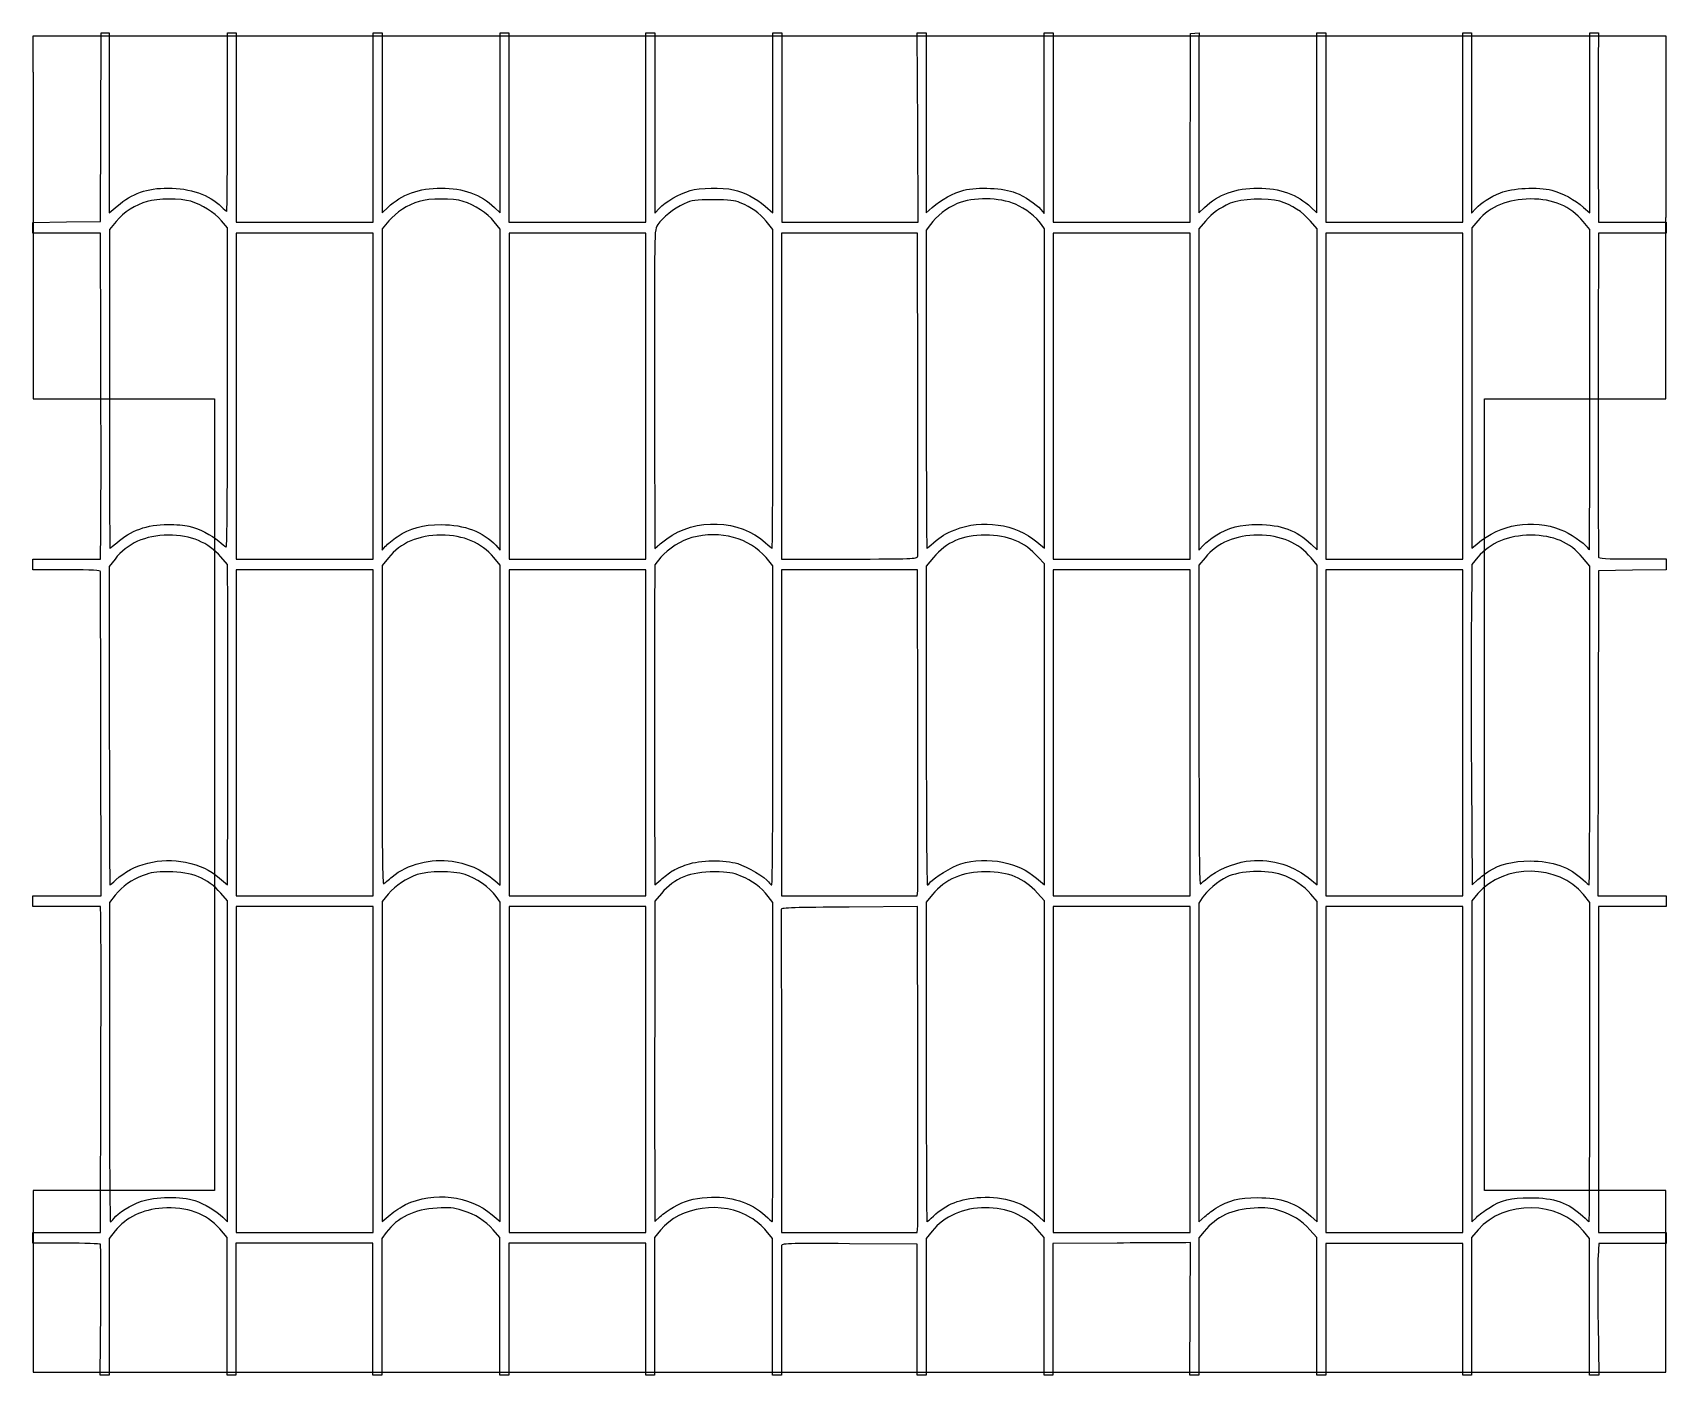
# Model space of a CAD drawing. Header units: millimetres. Extents: x -24 to 235, y 112 to 185.
# Drawn here: x 143.02 to 188.04, y 117.69 to 154.69 of the extents above; entities that cross this region are included whole.
import ezdxf

# ---------------------------------------------------------------- set-up
doc = ezdxf.new("R2010")
doc.units = ezdxf.units.MM
doc.layers.add('Livello_1', color=7, linetype='CONTINUOUS')

msp = doc.modelspace()

# ---------------------------------------------------------------- linework, layer by layer
at = {"layer": 'Livello_1', "color": 7}
for p, q in [((143.028957, 153.59992), (143.028957, 154.59992)), ((143.028957, 154.59992), (188.029027, 154.59992)), ((144.89208, 152.08635), (144.90298, 154.6843)), ((144.90298, 154.6843), (145.01559, 154.68436)), ((145.01559, 154.68436), (145.1282, 154.68439)), ((145.1282, 154.68439), (145.1282, 152.20543)), ((148.38429, 152.22544), (148.38429, 154.68447)), ((148.38429, 154.68447), (148.50551, 154.68447)), ((148.50551, 154.68447), (148.62674, 154.68447)), ((148.62674, 154.68447), (148.62674, 152.07577)), ((152.40236, 152.07577), (152.40236, 154.68447)), ((152.40236, 154.68447), (152.52358, 154.68447)), ((152.52358, 154.68447), (152.6448, 154.68447)), ((152.6448, 154.68447), (152.6448, 152.20435)), ((155.90084, 152.20428), (155.90084, 154.68439)), ((155.90084, 154.68439), (156.02206, 154.68439)), ((156.02206, 154.68439), (156.14329, 154.68439)), ((156.14329, 154.68439), (156.14329, 152.0757)), ((159.91891, 152.0757), (159.91891, 154.68439)), ((159.91891, 154.68439), (160.04013, 154.68439)), ((160.04013, 154.68439), (160.16135, 154.68439)), ((160.16135, 154.68439), (160.16135, 152.19957)), ((163.41734, 152.20548), (163.41734, 154.68444)), ((163.41734, 154.68444), (163.53856, 154.68444)), ((163.53856, 154.68444), (163.65978, 154.68444)), ((163.65978, 154.68444), (163.65978, 152.07575)), ((167.40808, 152.07575), (167.39808, 154.68444)), ((167.39808, 154.68444), (167.51985, 154.68444)), ((167.51985, 154.68444), (167.64162, 154.68444)), ((167.64162, 154.68444), (167.64162, 152.20411)), ((170.8977, 152.19626), (170.8977, 154.68467)), ((170.8977, 154.68467), (171.01892, 154.68467)), ((171.01892, 154.68467), (171.14014, 154.68467)), ((171.14014, 154.68467), (171.14014, 152.07595)), ((174.92777, 153.80795), (174.93177, 154.66326)), ((174.93177, 154.66326), (175.04697, 154.67666)), ((175.04697, 154.67666), (175.16232, 154.69006)), ((175.16232, 154.69006), (175.15732, 154.48398)), ((178.41336, 152.20409), (178.41336, 154.68422)), ((178.41336, 154.68422), (178.53458, 154.68422)), ((178.53458, 154.68422), (178.6558, 154.68422)), ((178.6558, 154.68422), (178.6558, 152.07553)), ((182.43141, 152.07553), (182.43141, 154.68422)), ((182.43141, 154.68422), (182.55264, 154.68422)), ((182.55264, 154.68422), (182.67386, 154.68422)), ((182.67386, 154.68422), (182.67386, 152.1994)), ((185.92998, 152.20389), (185.92998, 154.68421)), ((185.92998, 154.68421), (186.05065, 154.68421)), ((186.05065, 154.68421), (186.17133, 154.68421)), ((186.17133, 154.68421), (186.16333, 153.88238)), ((188.029027, 154.59992), (188.029027, 153.59992)), ((143.028957, 153.59992), (143.028957, 149.59993)), ((188.029027, 153.59992), (188.029027, 149.59993)), ((145.1282, 152.20543), (145.1282, 149.72646)), ((152.6448, 152.20435), (152.6448, 149.72424)), ((155.90084, 149.72416), (155.90084, 152.20428)), ((160.16135, 152.19957), (160.16135, 149.71472)), ((163.41734, 149.72651), (163.41734, 152.20548)), ((167.64162, 152.20411), (167.64162, 149.7238)), ((170.8977, 149.70786), (170.8977, 152.19626)), ((178.41336, 149.72398), (178.41336, 152.20409)), ((182.67386, 152.1994), (182.67386, 149.71455)), ((185.92998, 149.72357), (185.92998, 152.20389)), ((144.88118, 149.48839), (144.89208, 152.08635)), ((148.62674, 152.07577), (148.62674, 149.46708)), ((152.40236, 149.46708), (152.40236, 152.07577)), ((156.14329, 152.0757), (156.14329, 149.46701)), ((159.91891, 149.46701), (159.91891, 152.0757)), ((163.65978, 152.07575), (163.65978, 149.46706)), ((167.41808, 149.46703), (167.40808, 152.07575)), ((171.14014, 152.07595), (171.14014, 149.46726)), ((175.15432, 152.00089), (175.15732, 149.72391)), ((178.6558, 152.07553), (178.6558, 149.46683)), ((182.43141, 149.46683), (182.43141, 152.07553)), ((174.91577, 149.46726), (174.91977, 151.20997)), ((186.16374, 151.27368), (186.17174, 149.46683)), ((143.028957, 149.59993), (143.028957, 144.59994)), ((145.1282, 149.72646), (145.34469, 149.91013)), ((145.31471, 149.4903), (145.12924, 149.26853)), ((148.38528, 149.31112), (148.2161, 149.50722)), ((152.6448, 149.72424), (152.80933, 149.88014)), ((152.83603, 149.50399), (152.64582, 149.28189)), ((155.74688, 149.86927), (155.90084, 149.72416)), ((160.16135, 149.71472), (160.2905, 149.85477)), ((163.20085, 149.91163), (163.41734, 149.72651)), ((163.41845, 149.26785), (163.23075, 149.49232)), ((167.64162, 149.7238), (167.8091, 149.87244)), ((170.8024, 149.81793), (170.8977, 149.70786)), ((175.15732, 149.72391), (175.31129, 149.86901)), ((175.34542, 149.49693), (175.16102, 149.28163)), ((178.41707, 149.2817), (178.23214, 149.49764)), ((178.24883, 149.87989), (178.41336, 149.72398)), ((182.67386, 149.71455), (182.79645, 149.84733)), ((182.84845, 149.50916), (182.67764, 149.31115)), ((185.76248, 149.87222), (185.92998, 149.72357)), ((188.029027, 144.59994), (188.029027, 149.59993)), ((143.01561, 149.46359), (143.94839, 149.47599)), ((143.01561, 149.31462), (143.01561, 149.46359)), ((143.01561, 149.16563), (143.01561, 149.31462)), ((143.95085, 149.16563), (143.01561, 149.16563)), ((143.94839, 149.47599), (144.88118, 149.48839)), ((144.8861, 149.16563), (143.95085, 149.16563)), ((144.8931, 146.09722), (144.8861, 149.16563)), ((145.12924, 149.26853), (145.12924, 144.87679)), ((148.38528, 144.89523), (148.38528, 149.31112)), ((148.62674, 149.46708), (150.51454, 149.46708)), ((150.51555, 149.16587), (148.62774, 149.16587)), ((148.62774, 149.16587), (148.62774, 144.67548)), ((150.51454, 149.46708), (152.40236, 149.46708)), ((152.40337, 149.16587), (150.51555, 149.16587)), ((152.40337, 144.67548), (152.40337, 149.16587)), ((152.64582, 149.28189), (152.64582, 144.85385)), ((155.90186, 149.27849), (155.73733, 149.48175)), ((155.90186, 144.85571), (155.90186, 149.27849)), ((156.14329, 149.46701), (158.0311, 149.46701)), ((158.03216, 149.16587), (156.14435, 149.16587)), ((156.14435, 149.16587), (156.14435, 144.67548)), ((158.0311, 149.46701), (159.91891, 149.46701)), ((159.91997, 149.16587), (158.03216, 149.16587)), ((159.91997, 144.67548), (159.91997, 149.16587)), ((163.41845, 144.87612), (163.41845, 149.26785)), ((165.52889, 149.16587), (163.65873, 149.16587)), ((163.65873, 149.16587), (163.65873, 144.67548)), ((163.65978, 149.46706), (165.53892, 149.46703)), ((167.39907, 149.16587), (165.52889, 149.16587)), ((165.53892, 149.46703), (167.41808, 149.46703)), ((167.40907, 144.74721), (167.39907, 149.16587)), ((167.75698, 149.40713), (167.64437, 149.24836)), ((167.64437, 149.24836), (167.64437, 144.86639)), ((170.90045, 149.28746), (170.81805, 149.40845)), ((170.90045, 144.88555), (170.90045, 149.28746)), ((171.14014, 149.46726), (173.02796, 149.46726)), ((173.03073, 149.16587), (171.14292, 149.16587)), ((171.14292, 149.16587), (171.14292, 144.67548)), ((173.02796, 149.46726), (174.91577, 149.46726)), ((174.91855, 149.16587), (173.03073, 149.16587)), ((174.91855, 144.67548), (174.91855, 149.16587)), ((175.16102, 149.28163), (175.16102, 144.85718)), ((178.41707, 144.86196), (178.41707, 149.2817)), ((178.6558, 149.46683), (180.54361, 149.46683)), ((180.54735, 149.16587), (178.65953, 149.16587)), ((178.65953, 149.16587), (178.65953, 144.67548)), ((180.54361, 149.46683), (182.43141, 149.46683)), ((182.43515, 149.16587), (180.54735, 149.16587)), ((182.43515, 144.67548), (182.43515, 149.16587)), ((182.67764, 149.31115), (182.67764, 144.89572)), ((185.93367, 149.26788), (185.75158, 149.48413)), ((185.93367, 144.85478), (185.93367, 149.26788)), ((186.17174, 149.1675), (186.16374, 146.09908)), ((186.17174, 149.46683), (187.10699, 149.46683)), ((187.10699, 149.1675), (186.17174, 149.1675)), ((187.10699, 149.46683), (188.04224, 149.46683)), ((188.04224, 149.1675), (187.10699, 149.1675)), ((188.04224, 149.46683), (188.04224, 149.31717)), ((188.04224, 149.31717), (188.04224, 149.1675)), ((143.028957, 144.59994), (148.028787, 144.59994)), ((148.028787, 144.59994), (148.028787, 122.78012)), ((148.62774, 144.67548), (148.62774, 140.18509)), ((152.40337, 140.18509), (152.40337, 144.67548)), ((152.64582, 144.85385), (152.64582, 140.42583)), ((155.90186, 140.43293), (155.90186, 144.85571)), ((156.14435, 144.67548), (156.14435, 140.18509)), ((159.91997, 140.18509), (159.91997, 144.67548)), ((163.65873, 144.67548), (163.65873, 140.18509)), ((170.90045, 140.48366), (170.90045, 144.88555)), ((171.14292, 144.67548), (171.14292, 140.18509)), ((174.91855, 140.18509), (174.91855, 144.67548)), ((175.16102, 144.85718), (175.16102, 140.43271)), ((178.41707, 140.44222), (178.41707, 144.86196)), ((178.65953, 144.67548), (178.65953, 140.18509)), ((182.43515, 140.18509), (182.43515, 144.67548)), ((182.67764, 144.89572), (182.67764, 140.48029)), ((183.028927, 144.59994), (188.029027, 144.59994)), ((183.028927, 122.78012), (183.028927, 144.59994)), ((185.9343, 144.85471), (185.93367, 144.85478)), ((160.15486, 144.01785), (160.16286, 140.47376)), ((144.8871, 140.18486), (144.8921, 140.92259)), ((145.33208, 140.63437), (145.33211, 140.6338)), ((152.64582, 140.42583), (152.74112, 140.53683)), ((153.06419, 140.80128), (153.06417, 140.80111)), ((155.77914, 140.56589), (155.90186, 140.43293)), ((160.16286, 140.47376), (160.24076, 140.54326)), ((160.49189, 140.74097), (160.49152, 140.7411)), ((167.84341, 140.62883), (167.84351, 140.62871)), ((170.69459, 140.65714), (170.90045, 140.48366)), ((175.16102, 140.43271), (175.28374, 140.56585)), ((175.61111, 140.82642), (175.61112, 140.82641)), ((178.25556, 140.59442), (178.41707, 140.44222)), ((182.67764, 140.48029), (182.82484, 140.60482)), ((143.01661, 140.03521), (143.01661, 140.18486)), ((143.01661, 140.18486), (143.95185, 140.18486)), ((143.01661, 139.88555), (143.01661, 140.03521)), ((143.95185, 140.18486), (144.8871, 140.18486)), ((145.28571, 140.18255), (145.1284, 139.97492)), ((148.38444, 140.03105), (148.20259, 140.24292)), ((148.62774, 140.18509), (150.51555, 140.18509)), ((150.51555, 140.18509), (152.40337, 140.18509)), ((152.81873, 140.2195), (152.64578, 140.00933)), ((155.90183, 140.01891), (155.72772, 140.22501)), ((156.14435, 140.18509), (158.03216, 140.18509)), ((158.03216, 140.18509), (159.91997, 140.18509)), ((160.33263, 140.23234), (160.16235, 140.02972)), ((163.41839, 140.00158), (163.22842, 140.2234)), ((163.65873, 140.18509), (165.52668, 140.18509)), ((167.40583, 140.25679), (167.40807, 140.25682)), ((167.84359, 140.22594), (167.64441, 139.98863)), ((170.90045, 140.04903), (170.73125, 140.23686)), ((170.90045, 135.62706), (170.90045, 140.04903)), ((171.14292, 140.18509), (173.03073, 140.18509)), ((173.03073, 140.18509), (174.91855, 140.18509)), ((175.32902, 140.22161), (175.16102, 140.01959)), ((178.41707, 140.01959), (178.25016, 140.22031)), ((178.65953, 140.18509), (180.54735, 140.18509)), ((180.54735, 140.18509), (182.43515, 140.18509)), ((182.68618, 140.03548), (182.66908, 138.53868)), ((182.85032, 140.23298), (182.68618, 140.03548)), ((185.93376, 139.9885), (185.73459, 140.22691)), ((187.10711, 140.18681), (188.04237, 140.18681)), ((188.04237, 140.18681), (188.04237, 140.03784)), ((188.04237, 140.03784), (188.04237, 139.88884)), ((143.95309, 139.88555), (143.01661, 139.88555)), ((145.1284, 139.97492), (145.1284, 135.58962)), ((148.39144, 138.85717), (148.38444, 140.03105)), ((150.51555, 139.88573), (148.62774, 139.88573)), ((148.62774, 139.88573), (148.62774, 135.39534)), ((152.40337, 139.88573), (150.51555, 139.88573)), ((152.40337, 135.39534), (152.40337, 139.88573)), ((152.64578, 140.00933), (152.64578, 135.60473)), ((155.90183, 135.60643), (155.90183, 140.01891)), ((158.03216, 139.88573), (156.14435, 139.88573)), ((156.14435, 139.88573), (156.14435, 135.39534)), ((159.91997, 139.88573), (158.03216, 139.88573)), ((159.91997, 135.39534), (159.91997, 139.88573)), ((160.16235, 140.02972), (160.15735, 138.72819)), ((163.41839, 135.60293), (163.41839, 140.00158)), ((165.52925, 139.88573), (163.65907, 139.88573)), ((163.65907, 139.88573), (163.65907, 135.39534)), ((167.39941, 139.88573), (165.52925, 139.88573)), ((167.40941, 135.53432), (167.39941, 139.88573)), ((167.64441, 139.98863), (167.64441, 135.59656)), ((173.03073, 139.88573), (171.14292, 139.88573)), ((171.14292, 139.88573), (171.14292, 135.39534)), ((174.91855, 139.88573), (173.03073, 139.88573)), ((174.91855, 135.39534), (174.91855, 139.88573)), ((175.16102, 140.01959), (175.16102, 135.60944)), ((178.41707, 135.61281), (178.41707, 140.01959)), ((180.54735, 139.88573), (178.65953, 139.88573)), ((178.65953, 139.88573), (178.65953, 135.39534)), ((182.43515, 139.88573), (180.54735, 139.88573)), ((182.43515, 135.39534), (182.43515, 139.88573)), ((185.93376, 135.59645), (185.93376, 139.9885)), ((186.17533, 139.86404), (186.16443, 135.38435)), ((187.10885, 139.87644), (186.17533, 139.86404)), ((188.04237, 139.88884), (187.10885, 139.87644)), ((155.90183, 131.19393), (155.90183, 135.60643)), ((170.90045, 131.20508), (170.90045, 135.62706)), ((178.41707, 131.20608), (178.41707, 135.61281)), ((144.9051, 130.90485), (144.8951, 135.34176)), ((148.62774, 135.39534), (148.62774, 130.90496)), ((152.40337, 130.90496), (152.40337, 135.39534)), ((156.14435, 135.39534), (156.14435, 130.90496)), ((159.91997, 130.90496), (159.91997, 135.39534)), ((163.65907, 135.39534), (163.65907, 130.90496)), ((171.14292, 135.39534), (171.14292, 130.90496)), ((174.91855, 130.90496), (174.91855, 135.39534)), ((178.65953, 135.39534), (178.65953, 130.90496)), ((182.43515, 130.90496), (182.43515, 135.39534)), ((186.16443, 135.38435), (186.15353, 130.90465)), ((160.15653, 133.84514), (160.16353, 131.20443)), ((182.6699, 134.12415), (182.6879, 131.2064)), ((148.38526, 131.20489), (148.39226, 133.71708)), ((160.63726, 131.58327), (160.63619, 131.58339)), ((183.15139, 131.58313), (183.15137, 131.58313)), ((145.31009, 131.34334), (145.31083, 131.34339)), ((148.1633, 131.3925), (148.38526, 131.20489)), ((152.92761, 131.43124), (152.92763, 131.43119)), ((155.82393, 131.26373), (155.90183, 131.19393)), ((160.16353, 131.20443), (160.32806, 131.34886)), ((167.39566, 130.90496), (167.40841, 131.04396)), ((167.76301, 131.28641), (167.7629, 131.28614)), ((170.67849, 131.39268), (170.90045, 131.20508)), ((175.4035, 131.39922), (175.40349, 131.39922)), ((178.16889, 131.40429), (178.41707, 131.20608)), ((182.6879, 131.2064), (182.84731, 131.34964)), ((143.01728, 130.75517), (143.01728, 130.90485)), ((143.01728, 130.90485), (143.96119, 130.90485)), ((143.01728, 130.60552), (143.01728, 130.75517)), ((143.95088, 130.60552), (143.01728, 130.60552)), ((144.88447, 130.60552), (143.95088, 130.60552)), ((143.96119, 130.90485), (144.9051, 130.90485)), ((144.89537, 130.33823), (144.88447, 130.60552)), ((145.29369, 130.9214), (145.12916, 130.71816)), ((145.12916, 130.71816), (145.12916, 126.3212)), ((148.3852, 130.76819), (148.20125, 130.97562)), ((148.3852, 126.34424), (148.3852, 130.76819)), ((148.62774, 130.90496), (150.51555, 130.90496)), ((150.51555, 130.60573), (148.62774, 130.60573)), ((148.62774, 130.60573), (148.62774, 126.11535)), ((150.51555, 130.90496), (152.40337, 130.90496)), ((152.40337, 130.60573), (150.51555, 130.60573)), ((152.40337, 126.11535), (152.40337, 130.60573)), ((152.8163, 130.94872), (152.64589, 130.7512)), ((152.64589, 130.7512), (152.64589, 126.33811)), ((155.90187, 130.73105), (155.79487, 130.88156)), ((155.90187, 126.32799), (155.90187, 130.73105)), ((156.14435, 130.90496), (158.03216, 130.90496)), ((158.03216, 130.60573), (156.14435, 130.60573)), ((156.14435, 130.60573), (156.14435, 126.11535)), ((158.03216, 130.90496), (159.91997, 130.90496)), ((159.91997, 130.60573), (158.03216, 130.60573)), ((159.91997, 126.11535), (159.91997, 130.60573)), ((160.16562, 130.75541), (160.16062, 128.03979)), ((160.34733, 130.96922), (160.16562, 130.75541)), ((163.41857, 130.72371), (163.28833, 130.88923)), ((163.41857, 126.32402), (163.41857, 130.72371)), ((163.65907, 130.90496), (165.52737, 130.90496)), ((167.39961, 130.60646), (165.5208, 130.59406)), ((165.52737, 130.90496), (167.39566, 130.90496)), ((167.40961, 126.29748), (167.39961, 130.60646)), ((167.81645, 130.93832), (167.64441, 130.72925)), ((167.64441, 130.72925), (167.64441, 126.32676)), ((170.90045, 130.7699), (170.70859, 130.98102)), ((170.90045, 126.34512), (170.90045, 130.7699)), ((171.14292, 130.90496), (173.03073, 130.90496)), ((173.03073, 130.60573), (171.14292, 130.60573)), ((171.14292, 130.60573), (171.14292, 126.11535)), ((173.03073, 130.90496), (174.91855, 130.90496)), ((174.91855, 130.60573), (173.03073, 130.60573)), ((174.91855, 126.11535), (174.91855, 130.60573)), ((175.24923, 130.84752), (175.16093, 130.70479)), ((175.16093, 130.70479), (175.16093, 126.31102)), ((178.41707, 130.74982), (178.2487, 130.95016)), ((178.41707, 126.33347), (178.41707, 130.74982)), ((178.65953, 130.90496), (180.54735, 130.90496)), ((180.54735, 130.60573), (178.65953, 130.60573)), ((178.65953, 130.60573), (178.65953, 126.11535)), ((180.54735, 130.90496), (182.43515, 130.90496)), ((182.43515, 130.60573), (180.54735, 130.60573)), ((182.43515, 126.11535), (182.43515, 130.60573)), ((182.85149, 130.96586), (182.67759, 130.76505)), ((182.67759, 130.76505), (182.67759, 126.34108)), ((185.93425, 130.721), (185.75528, 130.94196)), ((185.93343, 126.32262), (185.93425, 130.721)), ((186.15353, 130.90465), (187.09743, 130.90466)), ((187.10608, 130.60534), (186.17084, 130.60534)), ((186.17084, 130.60534), (186.17084, 126.11496)), ((187.09743, 130.90466), (188.04133, 130.90466)), ((188.04133, 130.60534), (187.10608, 130.60534)), ((188.04133, 130.90466), (188.04133, 130.75499)), ((188.04133, 130.75499), (188.04133, 130.60534)), ((148.3852, 121.92028), (148.3852, 126.34424)), ((148.62774, 126.11535), (148.62774, 121.62498)), ((152.40337, 121.62498), (152.40337, 126.11535)), ((152.64589, 126.33811), (152.64589, 121.92504)), ((155.90187, 121.92489), (155.90187, 126.32799)), ((156.14435, 126.11535), (156.14435, 121.62498)), ((159.91997, 121.62498), (159.91997, 126.11535)), ((170.90045, 121.92035), (170.90045, 126.34512)), ((171.14292, 126.11535), (171.14292, 121.62498)), ((174.91855, 121.62498), (174.91855, 126.11535)), ((175.16093, 126.31102), (175.16093, 121.91726)), ((178.41707, 121.91712), (178.41707, 126.33347)), ((178.65953, 126.11535), (178.65953, 121.62498)), ((182.43515, 121.62498), (182.43515, 126.11535)), ((182.67759, 126.34108), (182.67759, 121.91711)), ((186.17084, 126.11496), (186.17084, 121.62458)), ((144.88619, 121.62476), (144.89619, 125.84785)), ((163.65343, 126.04998), (163.65843, 121.62374)), ((160.15962, 123.62454), (160.16362, 121.9249)), ((143.028957, 122.78012), (143.028957, 117.78013)), ((148.028787, 122.78012), (143.028957, 122.78012)), ((188.029027, 122.78012), (183.028927, 122.78012)), ((188.029027, 117.78013), (188.029027, 122.78012)), ((148.25537, 122.04819), (148.3852, 121.92028)), ((152.64589, 121.92504), (152.86786, 122.11265)), ((153.29218, 122.39411), (153.29212, 122.39397)), ((155.6799, 122.11252), (155.90187, 121.92489)), ((160.16362, 121.9249), (160.31091, 122.06375)), ((160.68106, 122.32602), (160.67988, 122.32597)), ((167.83992, 122.07628), (167.83984, 122.07641)), ((170.74014, 122.07153), (170.90045, 121.92035)), ((175.16093, 121.91726), (175.32547, 122.06523)), ((175.62898, 122.29977), (175.62907, 122.29951)), ((178.24665, 122.0715), (178.41707, 121.91712)), ((182.67759, 121.91711), (182.80743, 122.04348)), ((183.14794, 122.30062), (183.14802, 122.30051)), ((143.01637, 121.48016), (143.01637, 121.62476)), ((143.01637, 121.62476), (143.95128, 121.62476)), ((143.95128, 121.62476), (144.88619, 121.62476)), ((145.28974, 121.66929), (145.12089, 121.46083)), ((145.25276, 122.01302), (145.25286, 122.01312)), ((148.37693, 121.49032), (148.17185, 121.72471)), ((148.62774, 121.62498), (150.51555, 121.62498)), ((150.51555, 121.62498), (152.40337, 121.62498)), ((152.76263, 121.62754), (152.63744, 121.45651)), ((155.89352, 121.49091), (155.70946, 121.69833)), ((156.14435, 121.62498), (158.03216, 121.62498)), ((158.03216, 121.62498), (159.91997, 121.62498)), ((160.31858, 121.68697), (160.15405, 121.48372)), ((163.41008, 121.46228), (163.23615, 121.67146)), ((163.65843, 121.62374), (165.52694, 121.62374)), ((165.52694, 121.62374), (167.39543, 121.62374)), ((167.39543, 121.62374), (167.40861, 121.80674)), ((167.80469, 121.66459), (167.6385, 121.45941)), ((170.89454, 121.48569), (170.70359, 121.70864)), ((171.14292, 121.62498), (173.03073, 121.62498)), ((173.03073, 121.62498), (174.91855, 121.62498)), ((175.30297, 121.65399), (175.15575, 121.47831)), ((178.41179, 121.48766), (178.2212, 121.70271)), ((178.65953, 121.62498), (180.54735, 121.62498)), ((180.54735, 121.62498), (182.43515, 121.62498)), ((182.85484, 121.697), (182.67229, 121.48383)), ((185.92834, 121.45763), (185.76214, 121.6628)), ((186.17084, 121.62458), (187.10608, 121.62458)), ((187.10608, 121.62458), (188.04133, 121.62458)), ((188.04133, 121.62458), (188.04133, 121.47491)), ((143.01637, 121.33557), (143.01637, 121.48016)), ((143.93867, 121.33257), (143.01637, 121.33557)), ((145.12089, 121.46083), (145.12089, 119.57711)), ((148.37693, 119.59184), (148.37693, 121.49032)), ((150.50718, 121.32846), (148.61937, 121.32846)), ((148.61937, 121.32846), (148.61937, 119.51092)), ((152.395, 121.32846), (150.50718, 121.32846)), ((152.395, 119.51092), (152.395, 121.32846)), ((152.63744, 121.45651), (152.63744, 119.57495)), ((155.89352, 119.59214), (155.89352, 121.49091)), ((158.02378, 121.32844), (156.13596, 121.32844)), ((156.13596, 121.32844), (156.13596, 119.51091)), ((159.9116, 121.32844), (158.02378, 121.32844)), ((159.9116, 119.51091), (159.9116, 121.32844)), ((160.15405, 121.48372), (160.15405, 119.58855)), ((163.41008, 119.57782), (163.41008, 121.46228)), ((167.39669, 121.30565), (165.52473, 121.31805)), ((167.39569, 119.49881), (167.39669, 121.30565)), ((167.6385, 121.45941), (167.6385, 119.5757)), ((170.89454, 119.58884), (170.89454, 121.48569)), ((172.90357, 121.33504), (171.13698, 121.32704)), ((171.13698, 121.32704), (171.13698, 119.5095)), ((174.92712, 121.34644), (174.79866, 121.34544)), ((174.91912, 119.51821), (174.92712, 121.34644)), ((175.15575, 121.47831), (175.15575, 119.58415)), ((178.41179, 119.58887), (178.41179, 121.48766)), ((180.54204, 121.32517), (178.65423, 121.32517)), ((178.65423, 121.32517), (178.65423, 119.50765)), ((182.42984, 121.32517), (180.54204, 121.32517)), ((182.42984, 119.50765), (182.42984, 121.32517)), ((182.67229, 121.48383), (182.67229, 119.58698)), ((185.92834, 119.5739), (185.92834, 121.45763)), ((186.18112, 121.32525), (186.16052, 120.96283)), ((187.11123, 121.32525), (186.18112, 121.32525)), ((188.04133, 121.32525), (187.11123, 121.32525)), ((188.04133, 121.47491), (188.04133, 121.32525)), ((144.87462, 117.69339), (144.89347, 119.48291)), ((145.12089, 119.57711), (145.12089, 117.69339)), ((148.37693, 117.69339), (148.37693, 119.59184)), ((148.61937, 119.51092), (148.61937, 117.69339)), ((152.395, 117.69339), (152.395, 119.51092)), ((152.63744, 119.57495), (152.63744, 117.69339)), ((155.89352, 117.69335), (155.89352, 119.59214)), ((156.13596, 119.51091), (156.13596, 117.69335)), ((159.9116, 117.69335), (159.9116, 119.51091)), ((160.15405, 119.58855), (160.15405, 117.69335)), ((163.41008, 117.69335), (163.41008, 119.57782)), ((163.65226, 119.43606), (163.65526, 117.69335)), ((167.39469, 117.69196), (167.39569, 119.49881)), ((167.6385, 119.5757), (167.6385, 117.69196)), ((170.89454, 117.69196), (170.89454, 119.58884)), ((171.13698, 119.5095), (171.13698, 117.69196)), ((174.91112, 117.68999), (174.91912, 119.51821)), ((175.15575, 119.58415), (175.15575, 117.68999)), ((178.41179, 117.6901), (178.41179, 119.58887)), ((178.65423, 119.50765), (178.65423, 117.6901)), ((182.42984, 117.6901), (182.42984, 119.50765)), ((182.67229, 119.58698), (182.67229, 117.6901)), ((185.92834, 117.69019), (185.92834, 119.5739)), ((186.1597, 119.14531), (186.1798, 117.69019)), ((143.028957, 117.78013), (188.029027, 117.78013)), ((144.99776, 117.69339), (144.87462, 117.69339)), ((145.12089, 117.69339), (144.99776, 117.69339)), ((148.49815, 117.69339), (148.37693, 117.69339)), ((148.61937, 117.69339), (148.49815, 117.69339)), ((152.51622, 117.69339), (152.395, 117.69339)), ((152.63744, 117.69339), (152.51622, 117.69339)), ((156.01474, 117.69335), (155.89352, 117.69335)), ((156.13596, 117.69335), (156.01474, 117.69335)), ((160.03282, 117.69335), (159.9116, 117.69335)), ((160.15405, 117.69335), (160.03282, 117.69335)), ((163.53267, 117.69335), (163.41008, 117.69335)), ((163.65526, 117.69335), (163.53267, 117.69335)), ((167.5166, 117.69196), (167.39469, 117.69196)), ((167.6385, 117.69196), (167.5166, 117.69196)), ((171.01576, 117.69196), (170.89454, 117.69196)), ((171.13698, 117.69196), (171.01576, 117.69196)), ((175.03344, 117.68999), (174.91112, 117.68999)), ((175.15575, 117.68999), (175.03344, 117.68999)), ((178.53301, 117.6901), (178.41179, 117.6901)), ((178.65423, 117.6901), (178.53301, 117.6901)), ((182.55107, 117.6901), (182.42984, 117.6901)), ((182.67229, 117.6901), (182.55107, 117.6901)), ((186.05407, 117.69019), (185.92834, 117.69019)), ((186.1798, 117.69019), (186.05407, 117.69019))]:
    msp.add_line(p, q, dxfattribs=at)
for points in [[(175.15732, 154.48398), (175.15432, 154.37067), (175.15332, 153.25324), (175.15432, 152.00089)], [(174.91977, 151.20997), (174.92277, 152.16843), (174.92677, 153.33754), (174.92777, 153.80795)], [(186.16333, 153.88238), (186.15933, 153.44137), (186.15933, 152.26744), (186.16374, 151.27368)], [(148.36489, 149.76643), (148.37579, 149.76643), (148.38429, 150.87299), (148.38429, 152.22544)], [(145.34469, 149.91013), (145.76666, 150.26814), (146.15697, 150.40626), (146.74937, 150.40721)], [(146.74937, 150.40721), (147.34735, 150.40821), (147.88806, 150.21873), (148.21767, 149.89281)], [(152.80933, 149.88014), (153.1822, 150.23358), (153.66551, 150.40786), (154.27282, 150.40786)], [(154.27282, 150.40786), (154.88255, 150.40786), (155.3608, 150.23312), (155.74688, 149.86927)], [(161.1334, 150.33865), (161.39817, 150.41915), (162.01976, 150.43115), (162.32852, 150.36155)], [(168.68404, 150.34875), (169.05214, 150.44535), (169.79153, 150.41005), (170.10097, 150.28115)], [(175.31129, 149.86901), (175.69738, 150.23286), (176.17561, 150.4076), (176.78536, 150.4076)], [(176.78536, 150.4076), (177.39267, 150.4076), (177.87597, 150.23332), (178.24883, 149.87989)], [(183.47137, 150.27992), (183.77911, 150.40967), (184.51764, 150.44527), (184.88755, 150.34852)], [(146.17146, 150.04141), (145.84304, 149.94571), (145.52404, 149.74063), (145.31471, 149.4903)], [(147.37192, 150.04241), (147.08912, 150.12471), (146.45705, 150.12391), (146.17146, 150.04141)], [(148.2161, 149.50722), (148.01758, 149.73732), (147.67597, 149.95389), (147.37192, 150.04241)], [(153.66628, 150.04104), (153.33956, 149.93697), (153.0419, 149.74437), (152.83603, 149.50399)], [(154.8814, 150.04204), (154.60625, 150.12844), (153.93864, 150.12794), (153.66628, 150.04104)], [(155.73733, 149.48175), (155.5536, 149.70869), (155.1944, 149.94381), (154.8814, 150.04204)], [(160.97288, 149.97387), (160.6831, 149.8431), (160.36585, 149.59376), (160.24946, 149.40536)], [(160.2905, 149.85477), (160.45021, 150.02792), (160.8315, 150.24679), (161.1334, 150.33865)], [(161.77311, 150.08511), (161.26279, 150.08505), (161.19941, 150.07711), (160.97288, 149.97387)], [(162.51785, 150.00451), (162.36211, 150.07041), (162.22617, 150.08511), (161.77311, 150.08511)], [(162.32852, 150.36155), (162.62155, 150.29545), (162.95016, 150.12602), (163.20085, 149.91163)], [(163.23075, 149.49232), (163.03409, 149.72748), (162.83657, 149.8694), (162.51785, 150.00451)], [(168.49535, 149.97933), (168.22686, 149.86891), (167.91091, 149.62417), (167.75698, 149.40713)], [(167.8091, 149.87244), (168.0515, 150.08744), (168.38987, 150.27163), (168.68404, 150.34875)], [(170.10703, 149.96133), (169.65729, 150.15444), (168.94104, 150.16243), (168.49535, 149.97933)], [(170.10097, 150.28115), (170.36905, 150.16969), (170.67058, 149.97045), (170.8024, 149.81793)], [(170.81805, 149.40845), (170.68549, 149.60293), (170.36956, 149.84862), (170.10703, 149.96133)], [(176.02533, 149.98829), (175.71435, 149.85078), (175.54141, 149.72579), (175.34542, 149.49693)], [(177.38715, 150.04299), (177.04895, 150.14416), (176.31041, 150.11459), (176.02533, 149.98829)], [(178.23214, 149.49764), (178.00878, 149.75843), (177.72378, 149.94238), (177.38715, 150.04299)], [(182.79645, 149.84733), (182.94503, 150.0083), (183.17144, 150.1535), (183.47137, 150.27992)], [(184.29366, 150.10667), (183.67379, 150.10667), (183.19215, 149.90753), (182.84845, 149.50916)], [(185.75158, 149.48413), (185.38901, 149.91476), (184.93957, 150.10667), (184.29366, 150.10667)], [(184.88755, 150.34852), (185.18171, 150.27142), (185.52008, 150.08723), (185.76248, 149.87222)], [(148.21767, 149.89281), (148.28807, 149.82331), (148.3542, 149.76643), (148.36489, 149.76643)], [(160.24946, 149.40536), (160.16936, 149.27578), (160.16626, 149.24202), (160.15586, 148.41655)], [(160.15586, 148.41655), (160.15086, 147.9465), (160.14886, 145.96708), (160.15486, 144.01785)], [(144.8921, 140.92259), (144.9021, 142.09362), (144.9021, 142.83266), (144.8931, 146.09722)], [(186.16374, 146.09908), (186.15974, 144.41146), (186.15974, 142.41482), (186.16454, 141.66217)], [(145.12924, 144.87679), (145.12924, 142.46133), (145.13624, 140.48504), (145.14644, 140.48504)], [(148.34198, 140.51173), (148.37638, 140.48593), (148.38528, 141.37377), (148.38528, 144.89523)], [(163.39715, 140.48439), (163.40945, 140.48439), (163.41845, 142.46067), (163.41845, 144.87612)], [(167.40807, 140.25682), (167.41507, 140.29632), (167.41507, 142.31694), (167.40907, 144.74721)], [(167.64437, 144.86639), (167.64437, 142.4563), (167.65137, 140.48441), (167.66157, 140.48441)], [(185.9206, 140.44159), (185.9276, 140.44159), (185.9343, 142.42747), (185.9343, 144.85471)], [(186.16454, 141.66217), (186.16954, 140.90951), (186.17254, 140.26961), (186.17254, 140.24021)], [(145.33211, 140.6338), (145.71212, 140.97085), (146.17604, 141.13693), (146.73992, 141.13776)], [(146.73992, 141.13776), (146.9495, 141.13809), (147.21042, 141.11706), (147.31978, 141.09086)], [(147.31978, 141.09086), (147.58842, 141.02676), (147.95322, 140.84444), (148.1428, 140.67961)], [(153.06417, 140.80111), (153.42114, 141.04159), (153.76222, 141.13538), (154.27386, 141.13373)], [(154.27386, 141.13373), (154.91127, 141.13273), (155.44181, 140.93155), (155.77914, 140.56589)], [(160.49152, 140.7411), (161.28037, 141.32527), (162.50073, 141.2774), (163.21022, 140.63438)], [(163.22842, 140.2234), (162.76177, 140.76829), (161.98029, 140.97988), (161.18419, 140.77687)], [(167.84351, 140.62871), (168.05638, 140.81542), (168.16679, 140.88306), (168.43811, 140.993)], [(168.43811, 140.993), (169.17338, 141.29084), (170.10763, 141.15176), (170.69459, 140.65714)], [(175.61112, 140.82641), (175.97695, 141.05441), (176.30195, 141.14002), (176.78904, 141.13666)], [(176.78904, 141.13666), (177.42673, 141.13366), (177.85147, 140.9752), (178.25556, 140.59442)], [(182.82484, 140.60482), (183.47225, 141.15277), (184.34635, 141.29968), (185.13697, 140.99344)], [(185.13697, 140.99344), (185.36832, 140.90384), (185.78332, 140.62634), (185.8628, 140.50809)], [(145.14644, 140.48504), (145.15644, 140.48504), (145.23954, 140.55224), (145.33208, 140.63437)], [(146.75643, 140.84164), (146.12084, 140.84064), (145.6113, 140.61229), (145.28571, 140.18255)], [(148.20259, 140.24292), (147.85645, 140.64619), (147.38207, 140.84257), (146.75643, 140.84164)], [(148.1428, 140.67961), (148.2285, 140.60501), (148.31815, 140.52961), (148.34198, 140.51173)], [(152.74112, 140.53683), (152.79342, 140.59803), (152.93889, 140.71686), (153.06419, 140.80128)], [(154.27381, 140.84228), (153.64494, 140.84228), (153.16061, 140.635), (152.81873, 140.2195)], [(155.72772, 140.22501), (155.37824, 140.63869), (154.8987, 140.84228), (154.27381, 140.84228)], [(160.24076, 140.54326), (160.28366, 140.58156), (160.39664, 140.67047), (160.49189, 140.74097)], [(161.18419, 140.77687), (160.91472, 140.70817), (160.52081, 140.45625), (160.33263, 140.23234)], [(163.21022, 140.63438), (163.30122, 140.55198), (163.38541, 140.48439), (163.39715, 140.48439)], [(167.66157, 140.48441), (167.67157, 140.48441), (167.75287, 140.54941), (167.84341, 140.62883)], [(169.27243, 140.84154), (168.63578, 140.84104), (168.20347, 140.65471), (167.84359, 140.22594)], [(170.73125, 140.23686), (170.35364, 140.65599), (169.9047, 140.84209), (169.27243, 140.84154)], [(175.28374, 140.56585), (175.35124, 140.63905), (175.49855, 140.75628), (175.61111, 140.82642)], [(176.78904, 140.84306), (176.16887, 140.84406), (175.67119, 140.63309), (175.32902, 140.22161)], [(178.25016, 140.22031), (177.90616, 140.63398), (177.42005, 140.84118), (176.78904, 140.84306)], [(184.30574, 140.84087), (183.6822, 140.84187), (183.18504, 140.63581), (182.85032, 140.23298)], [(185.73459, 140.22691), (185.38105, 140.65007), (184.94319, 140.83823), (184.30574, 140.84087)], [(185.8628, 140.50809), (185.8874, 140.47149), (185.9134, 140.44159), (185.9206, 140.44159)], [(165.52668, 140.18509), (167.24723, 140.18509), (167.39551, 140.19109), (167.40583, 140.25679)], [(186.17254, 140.24021), (186.17213, 140.19871), (186.38166, 140.18681), (187.10711, 140.18681)], [(144.8871, 139.83215), (144.88791, 139.87365), (144.67885, 139.88555), (143.95309, 139.88555)], [(144.8951, 135.34176), (144.8901, 137.78208), (144.8851, 139.80275), (144.8871, 139.83215)], [(148.39226, 133.71708), (148.40026, 136.4399), (148.40026, 137.07133), (148.39144, 138.85717)], [(160.15735, 138.72819), (160.14935, 136.71529), (160.14935, 136.65083), (160.15653, 133.84514)], [(182.66908, 138.53868), (182.65908, 137.71546), (182.65908, 135.72889), (182.6699, 134.12415)], [(145.1284, 135.58962), (145.1284, 133.17771), (145.1354, 131.20431), (145.1455, 131.20431)], [(152.64578, 135.60473), (152.64578, 132.06198), (152.65378, 131.20681), (152.68968, 131.23433)], [(163.38919, 131.20429), (163.40529, 131.20429), (163.41839, 133.18368), (163.41839, 135.60293)], [(167.40841, 131.04396), (167.41341, 131.12036), (167.41541, 133.14107), (167.40941, 135.53432)], [(167.64441, 135.59656), (167.64441, 133.18091), (167.65811, 131.20451), (167.67381, 131.20451)], [(175.16102, 135.60944), (175.16102, 132.09256), (175.16902, 131.20585), (175.20432, 131.23167)], [(185.91666, 131.20438), (185.92666, 131.20438), (185.93376, 133.18082), (185.93376, 135.59645)], [(145.31083, 131.34339), (145.77545, 131.78123), (146.5485, 131.97709), (147.23111, 131.82989)], [(152.92763, 131.43119), (153.33534, 131.77302), (154.01391, 131.94807), (154.57691, 131.85669)], [(176.46473, 131.85533), (177.06752, 131.94933), (177.69409, 131.78343), (178.16889, 131.40429)], [(146.7572, 131.56562), (146.39993, 131.56662), (146.27877, 131.54872), (146.06442, 131.46722)], [(148.20125, 130.97562), (147.83237, 131.39154), (147.4103, 131.56397), (146.7572, 131.56562)], [(147.23111, 131.82989), (147.64026, 131.74169), (147.88746, 131.62566), (148.1633, 131.3925)], [(153.61577, 131.48691), (153.31584, 131.38608), (153.0243, 131.18981), (152.8163, 130.94872)], [(154.93205, 131.48991), (154.58317, 131.59316), (153.9279, 131.59166), (153.61577, 131.48691)], [(154.57691, 131.85669), (155.07315, 131.77619), (155.45417, 131.59498), (155.82393, 131.26373)], [(155.79487, 130.88156), (155.62317, 131.12297), (155.22645, 131.40269), (154.93205, 131.48991)], [(160.32806, 131.34886), (160.41856, 131.42846), (160.5577, 131.53381), (160.63726, 131.58327)], [(161.80784, 131.56368), (161.13721, 131.56868), (160.70889, 131.39473), (160.34733, 130.96922)], [(160.63619, 131.58339), (160.71569, 131.63289), (160.90281, 131.71601), (161.05185, 131.76815)], [(161.05185, 131.76815), (161.40169, 131.89062), (162.10225, 131.90162), (162.4486, 131.79025)], [(162.53692, 131.44725), (162.29667, 131.54435), (162.19591, 131.56044), (161.80784, 131.56368)], [(162.4486, 131.79025), (162.7048, 131.70785), (163.2103, 131.40853), (163.29999, 131.28619)], [(167.7629, 131.28614), (167.8506, 131.4059), (168.35657, 131.70711), (168.59698, 131.78276)], [(169.28975, 131.56496), (168.64382, 131.56596), (168.16683, 131.36411), (167.81645, 130.93832)], [(168.59698, 131.78276), (168.93539, 131.88914), (169.38547, 131.90779), (169.74629, 131.83006)], [(170.70859, 130.98102), (170.33171, 131.39575), (169.92547, 131.56295), (169.28975, 131.56496)], [(169.74629, 131.83006), (170.15544, 131.74186), (170.40264, 131.62586), (170.67849, 131.39268)], [(175.40349, 131.39922), (175.63611, 131.60093), (176.09321, 131.79739), (176.46473, 131.85533)], [(177.44562, 131.48383), (177.0074, 131.62843), (176.30725, 131.59934), (175.92122, 131.42063)], [(178.2487, 130.95016), (178.0632, 131.1709), (177.73709, 131.38762), (177.44562, 131.48383)], [(182.84731, 131.34964), (182.93491, 131.42834), (183.07182, 131.53355), (183.15139, 131.58313)], [(185.75528, 130.94196), (185.07505, 131.78176), (183.56874, 131.79416), (182.85149, 130.96586)], [(183.15137, 131.58313), (183.46234, 131.77695), (183.80911, 131.86246), (184.28834, 131.86354)], [(184.28834, 131.86354), (184.90384, 131.86454), (185.37718, 131.69667), (185.75206, 131.34342)], [(145.1455, 131.20431), (145.1555, 131.20431), (145.2289, 131.26681), (145.31009, 131.34334)], [(146.06442, 131.46722), (145.73093, 131.33966), (145.49969, 131.17584), (145.29369, 130.9214)], [(152.68968, 131.23433), (152.71388, 131.25303), (152.82088, 131.34186), (152.92761, 131.43124)], [(163.28833, 130.88923), (163.09093, 131.14013), (162.84549, 131.32241), (162.53692, 131.44725)], [(163.29999, 131.28619), (163.33289, 131.24109), (163.37309, 131.20429), (163.38919, 131.20429)], [(167.67381, 131.20451), (167.68991, 131.20451), (167.73011, 131.24131), (167.76301, 131.28641)], [(175.20432, 131.23167), (175.22812, 131.24947), (175.31775, 131.32497), (175.4035, 131.39922)], [(175.92122, 131.42063), (175.70837, 131.32203), (175.35746, 131.02271), (175.24923, 130.84752)], [(185.75206, 131.34342), (185.83326, 131.26702), (185.9073, 131.20438), (185.91666, 131.20438)], [(165.5208, 130.59406), (164.04336, 130.58606), (163.64271, 130.57166), (163.64543, 130.52966)], [(144.89619, 125.84785), (144.90119, 128.17057), (144.90019, 130.19124), (144.89537, 130.33823)], [(163.64543, 130.52966), (163.64643, 130.50026), (163.65043, 128.48439), (163.65343, 126.04998)], [(160.16062, 128.03979), (160.15762, 126.54619), (160.15662, 124.55935), (160.15962, 123.62454)], [(145.12916, 126.3212), (145.12916, 123.90287), (145.14286, 121.92422), (145.15836, 121.92422)], [(163.40187, 121.92432), (163.41187, 121.92432), (163.41857, 123.90418), (163.41857, 126.32402)], [(167.40861, 121.80674), (167.41361, 121.90664), (167.41561, 123.92753), (167.40961, 126.29748)], [(167.64441, 126.32676), (167.64441, 123.90539), (167.65141, 121.92427), (167.66151, 121.92427)], [(185.91603, 121.92426), (185.92603, 121.92426), (185.93283, 123.90354), (185.93343, 126.32262)], [(145.25286, 122.01312), (145.36082, 122.16042), (145.71842, 122.3836), (146.01251, 122.48729)], [(146.01251, 122.48729), (146.37738, 122.61587), (147.13507, 122.626), (147.48406, 122.50669)], [(147.48406, 122.50669), (147.75579, 122.41389), (148.07932, 122.22156), (148.25537, 122.04819)], [(153.29212, 122.39397), (154.08627, 122.76226), (155.04489, 122.64929), (155.6799, 122.11252)], [(162.81183, 122.03273), (162.01908, 122.51436), (160.85811, 122.35334), (160.31858, 121.68697)], [(160.67988, 122.32597), (161.00261, 122.50479), (161.20865, 122.5645), (161.60647, 122.59453)], [(161.60647, 122.59453), (162.22359, 122.64103), (162.82071, 122.45448), (163.2027, 122.09578)], [(167.83984, 122.07641), (168.18965, 122.40607), (168.58244, 122.56134), (169.1512, 122.59477)], [(169.1512, 122.59477), (169.78039, 122.63167), (170.34205, 122.44681), (170.74014, 122.07153)], [(175.62907, 122.29951), (175.97315, 122.51389), (176.26107, 122.58625), (176.77172, 122.58672)], [(176.77172, 122.58672), (177.43378, 122.58723), (177.83027, 122.44888), (178.24665, 122.0715)], [(185.76214, 121.6628), (185.07741, 122.5082), (183.56478, 122.52602), (182.85484, 121.697)], [(183.14802, 122.30051), (183.50731, 122.5236), (183.74704, 122.5832), (184.28834, 122.58408)], [(184.28834, 122.58408), (184.95716, 122.58508), (185.34088, 122.45079), (185.73824, 122.07629)], [(146.59303, 122.29806), (146.03299, 122.25806), (145.59564, 122.04697), (145.28974, 121.66929)], [(148.17185, 121.72471), (147.79979, 122.14998), (147.26045, 122.34584), (146.59303, 122.29806)], [(154.16247, 122.30049), (153.54095, 122.26549), (153.06035, 122.03439), (152.76263, 121.62754)], [(152.86786, 122.11265), (152.9899, 122.21591), (153.18088, 122.34248), (153.29218, 122.39411)], [(154.85524, 122.23149), (154.60908, 122.30799), (154.49722, 122.31939), (154.16247, 122.30049)], [(155.70946, 121.69833), (155.47734, 121.95992), (155.22876, 122.11506), (154.85524, 122.23149)], [(160.31091, 122.06375), (160.39181, 122.14015), (160.55848, 122.25811), (160.68106, 122.32602)], [(163.23615, 121.67146), (163.14045, 121.78651), (162.94954, 121.94908), (162.81183, 122.03273)], [(163.2027, 122.09578), (163.30315, 122.00148), (163.39273, 121.92432), (163.40187, 121.92432)], [(167.66151, 121.92427), (167.67151, 121.92427), (167.75121, 121.99287), (167.83992, 122.07628)], [(169.27292, 122.30991), (168.68185, 122.30891), (168.12959, 122.06572), (167.80469, 121.66459)], [(170.70359, 121.70864), (170.37028, 122.09784), (169.86221, 122.31136), (169.27292, 122.30991)], [(176.68074, 122.29711), (176.0665, 122.26251), (175.64988, 122.06799), (175.30297, 121.65399)], [(175.32547, 122.06523), (175.41597, 122.14663), (175.55254, 122.25214), (175.62898, 122.29977)], [(177.36188, 122.23171), (177.12822, 122.30451), (177.0116, 122.31591), (176.68074, 122.29711)], [(178.2212, 121.70271), (177.99451, 121.95851), (177.74503, 122.11209), (177.36188, 122.23171)], [(182.80743, 122.04348), (182.87893, 122.11298), (183.0321, 122.2287), (183.14794, 122.30062)], [(185.73824, 122.07629), (185.82704, 121.99259), (185.90701, 121.92426), (185.91603, 121.92426)], [(145.15836, 121.92422), (145.17446, 121.92422), (145.21686, 121.96422), (145.25276, 122.01302)], [(144.88257, 121.30217), (144.87027, 121.31737), (144.44592, 121.33077), (143.93867, 121.33257)], [(144.89347, 119.48291), (144.89847, 120.4687), (144.89428, 121.28737), (144.88257, 121.30217)], [(163.65142, 121.25395), (163.6506, 121.21255), (163.65127, 120.39453), (163.65226, 119.43606)], [(165.52473, 121.31805), (163.75854, 121.32845), (163.65269, 121.32405), (163.65142, 121.25395)], [(174.79866, 121.34544), (174.72796, 121.34444), (173.87517, 121.33944), (172.90357, 121.33504)], [(186.16052, 120.96283), (186.14962, 120.76351), (186.14822, 119.94562), (186.1597, 119.14531)]]:
    msp.add_open_spline(points, degree=3, dxfattribs=at)

doc.saveas('drawing.dxf')
